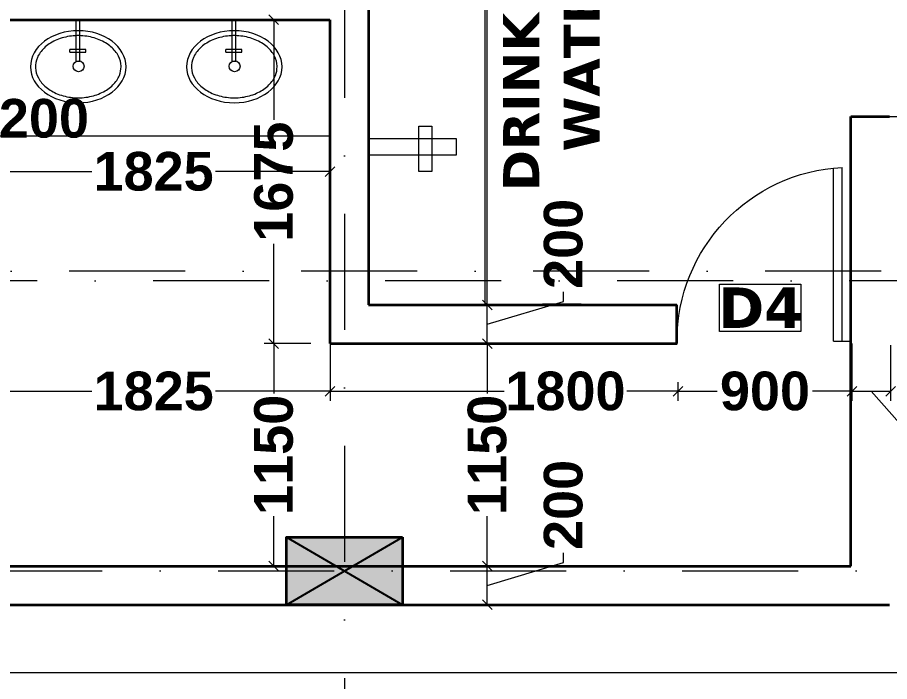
# Model space of a CAD drawing. Header units: millimetres. Extents: x -3092155 to 4513934, y -12317808 to 1850003.
# Drawn here: x -443206 to -438694, y -5570459 to -5567024 of the extents above; entities that cross this region are included whole.
import ezdxf

# ---------------------------------------------------------------- set-up
doc = ezdxf.new("R2010")
doc.units = ezdxf.units.MM
doc.header["$LTSCALE"] = 2
doc.header["$MEASUREMENT"] = 0
doc.header["$PDMODE"] = 34
doc.header["$PDSIZE"] = 500
doc.linetypes.add('DASHDOT', pattern=[1, 0.5, -0.25, 0, -0.25])
for name, color, linetype, lineweight in [('coloumn', 10, 'Continuous', 35), ('D DIM', 250, 'Continuous', 9), ('D4', 10, 'Continuous', 5), ('D5', 10, 'Continuous', 5), ('DIM', 27, 'Continuous', 5), ('DOOR', 27, 'Continuous', 5), ('FIXTURE', 252, 'Continuous', 0), ('GRID', 251, 'DASHDOT', 5), ('TEXT', 7, 'Continuous', 13), ('WAll', 250, 'Continuous', 35)]:
    doc.layers.add(name, color=color, linetype=linetype, lineweight=lineweight)
doc.layers.add('partation wall', color=7, linetype='Continuous', lineweight=20, true_color=0x525023)
doc.styles.add('COLOUMNN DIM', font='ARIALNB.TTF', dxfattribs={"height": 550})
doc.styles.add('INNER DIM', font='ARIALNB.TTF', dxfattribs={"height": 250})
doc.styles.add('int dim', font='arialbd.ttf', dxfattribs={"height": 200})
doc.styles.add('style2', font='verdana.ttf')
doc.dimstyles.new('external final', dxfattribs={"dimscale": 0, "dimtxt": 250, "dimasz": 100, "dimexe": 50, "dimexo": 50, "dimgap": 50, "dimtad": 0, "dimdec": 0, "dimzin": 0, "dimdsep": 46, "dimtxsty": 'INNER DIM', "dimblk": 'ARCHTICK', "dimcen": 100, "dimdle": 50, "dimclrd": 256, "dimclre": 256, "dimclrt": 256, "dimadec": 0, "dimazin": 0, "dimtfac": 1, "dimtdec": 0, "dimtix": 1, "dimtmove": 1, "dimatfit": 3, "dimfxl": 50, "dimfxlon": 1, "dimtolj": 1, "dimtzin": 0, "dimlwd": -1, "dimlwe": -1, "dimarcsym": 1})
doc.dimstyles.new('lamon', dxfattribs={"dimtxt": 200, "dimasz": 50, "dimexe": 50, "dimexo": 100, "dimgap": 25, "dimtad": 0, "dimdec": 0, "dimzin": 3, "dimdsep": 46, "dimtxsty": 'int dim', "dimblk": 'OBLIQUE', "dimcen": 90, "dimclrd": 256, "dimclre": 256, "dimclrt": 256, "dimadec": 0, "dimazin": 0, "dimtfac": 1, "dimtdec": 0, "dimtofl": 0, "dimtmove": 1, "dimatfit": 3, "dimfxl": 1, "dimfrac": 1, "dimtolj": 1, "dimtzin": 0, "dimlwd": -1, "dimlwe": -1, "dimarcsym": 1})

# ---------------------------------------------------------------- blocks, each defined once
blk = doc.blocks.new('A$C782B46B9')
at = {"layer": 'DOOR', "ltscale": 100}
for p, q in [((998.8, 100), (3.8, 100)), ((998.8, 100), (998.8, 0)), ((998.8, 50), (0, 50))]:
    blk.add_line(p, q, dxfattribs=at)
blk.add_arc((998.8, 0), 1000, 90, 177.134, dxfattribs=at)
blk = doc.blocks.new('_ArchTick')
at = {"color": 0, "linetype": 'ByBlock', "const_width": 0.15}
blk.add_lwpolyline([(-0.5, -0.5), (0.5, 0.5)], dxfattribs=at)
blk = doc.blocks.new('*D572')
at = {"layer": 'D DIM', "ltscale": 100, "transparency": 16777216}
for p, q in [((-447613.5, -5570462.4), (-447613.5, -5570362.4)), ((-425843.9, -5570462.4), (-425843.9, -5570362.4)), ((-447663.5, -5570412.4), (-437166.3, -5570412.4)), ((-425793.9, -5570412.4), (-436291.1, -5570412.4))]:
    blk.add_line(p, q, dxfattribs=at)
at = {"layer": 'Defpoints', "color": 0, "lineweight": 50, "ltscale": 100, "transparency": 16777216}
for p in [(-447613.5, -5570412.4), (-447613.5, -5571611.2), (-425843.9, -5571611.2)]:
    blk.add_point(p, dxfattribs=at)
at = {"layer": 'D DIM', "ltscale": 100, "transparency": 16777216, "xscale": 100, "yscale": 100, "zscale": 100, "rotation": 180}
blk.add_blockref('_ArchTick', (-447613.5, -5570412.4), dxfattribs=at)
at = {"layer": 'D DIM', "ltscale": 100, "transparency": 16777216, "xscale": 100, "yscale": 100, "zscale": 100}
blk.add_blockref('_ArchTick', (-425843.9, -5570412.4), dxfattribs=at)
at = {"layer": 'D DIM', "ltscale": 100, "transparency": 16777216, "insert": (-436728.7, -5570412.4), "char_height": 250, "attachment_point": 5, "style": 'INNER DIM'}
blk.add_mtext('\\A1;21770', dxfattribs=at)
blk = doc.blocks.new('_Oblique')
at = {"color": 0, "linetype": 'ByBlock', "lineweight": -2}
blk.add_line((-0.5, -0.5), (0.5, 0.5), dxfattribs=at)
blk = doc.blocks.new('*D612')
at = {"layer": 'Defpoints', "color": 0, "lineweight": 50, "ltscale": 100, "transparency": 16777216}
for p in [(-441051, -5569861.2), (-440775.7, -5569861.2), (-441051, -5570061.2)]:
    blk.add_point(p, dxfattribs=at)
at = {"layer": 'DIM', "ltscale": 100, "transparency": 16777216}
for p, q in [((-440381.8, -5569843.1), (-440381.8, -5569793.1)), ((-440951, -5569861.2), (-440725.7, -5569861.2)), ((-440775.7, -5569961.2), (-440381.8, -5569843.1)), ((-440775.7, -5570061.2), (-440775.7, -5569861.2)), ((-440951, -5570061.2), (-440725.7, -5570061.2))]:
    blk.add_line(p, q, dxfattribs=at)
at = {"layer": 'DIM', "ltscale": 100, "transparency": 16777216, "xscale": 50, "yscale": 50, "zscale": 50}
for p, rotation in [((-440775.7, -5569861.2), 90), ((-440775.7, -5570061.2), 270)]:
    blk.add_blockref('_Oblique', p, dxfattribs=dict(at, rotation=rotation))
at = {"layer": 'DIM', "ltscale": 100, "transparency": 16777216, "insert": (-440381.8, -5569545.3), "char_height": 200, "attachment_point": 5, "rotation": 90, "style": 'int dim'}
blk.add_mtext('\\A1;200', dxfattribs=at)
blk = doc.blocks.new('*D613')
at = {"layer": 'Defpoints', "color": 0, "lineweight": 50, "ltscale": 100, "transparency": 16777216}
for p in [(-441588.9, -5568711.2), (-440775.7, -5568711.2), (-441051, -5569861.2)]:
    blk.add_point(p, dxfattribs=at)
at = {"layer": 'DIM', "ltscale": 100, "transparency": 16777216}
for p, q in [((-441488.9, -5568711.2), (-440725.7, -5568711.2)), ((-440775.7, -5568711.2), (-440775.7, -5568968.4)), ((-440775.7, -5569861.2), (-440775.7, -5569604)), ((-440951, -5569861.2), (-440725.7, -5569861.2))]:
    blk.add_line(p, q, dxfattribs=at)
at = {"layer": 'DIM', "ltscale": 100, "transparency": 16777216, "xscale": 50, "yscale": 50, "zscale": 50}
for p, rotation in [((-440775.7, -5568711.2), 90), ((-440775.7, -5569861.2), 270)]:
    blk.add_blockref('_Oblique', p, dxfattribs=dict(at, rotation=rotation))
at = {"layer": 'DIM', "ltscale": 100, "transparency": 16777216, "insert": (-440775.7, -5569286.2), "char_height": 200, "attachment_point": 5, "rotation": 90, "style": 'int dim'}
blk.add_mtext('\\A1;1150', dxfattribs=at)
blk = doc.blocks.new('*D614')
at = {"layer": 'Defpoints', "color": 0, "lineweight": 50, "ltscale": 100, "transparency": 16777216}
for p in [(-441388.9, -5568511.2), (-440775.7, -5568511.2), (-441588.9, -5568711.2)]:
    blk.add_point(p, dxfattribs=at)
at = {"layer": 'DIM', "ltscale": 100, "transparency": 16777216}
for p, q in [((-440381.8, -5568493.1), (-440381.8, -5568443.1)), ((-441288.9, -5568511.2), (-440725.7, -5568511.2)), ((-440775.7, -5568611.2), (-440381.8, -5568493.1)), ((-440775.7, -5568711.2), (-440775.7, -5568511.2)), ((-441488.9, -5568711.2), (-440725.7, -5568711.2))]:
    blk.add_line(p, q, dxfattribs=at)
at = {"layer": 'DIM', "ltscale": 100, "transparency": 16777216, "xscale": 50, "yscale": 50, "zscale": 50}
for p, rotation in [((-440775.7, -5568511.2), 90), ((-440775.7, -5568711.2), 270)]:
    blk.add_blockref('_Oblique', p, dxfattribs=dict(at, rotation=rotation))
at = {"layer": 'DIM', "ltscale": 100, "transparency": 16777216, "insert": (-440381.8, -5568195.3), "char_height": 200, "attachment_point": 5, "rotation": 90, "style": 'int dim'}
blk.add_mtext('\\A1;200', dxfattribs=at)
blk = doc.blocks.new('*D615')
at = {"layer": 'Defpoints', "color": 0, "lineweight": 50, "ltscale": 100, "transparency": 16777216}
for p in [(-441388.9, -5565261.2), (-440775.7, -5565261.2), (-441388.9, -5568511.2)]:
    blk.add_point(p, dxfattribs=at)
at = {"layer": 'DIM', "ltscale": 100, "transparency": 16777216}
for p, q in [((-441288.9, -5565261.2), (-440725.7, -5565261.2)), ((-440775.7, -5565261.2), (-440775.7, -5565753.7)), ((-440775.7, -5568511.2), (-440775.7, -5566400.9)), ((-441288.9, -5568511.2), (-440725.7, -5568511.2))]:
    blk.add_line(p, q, dxfattribs=at)
at = {"layer": 'DIM', "ltscale": 100, "transparency": 16777216, "xscale": 50, "yscale": 50, "zscale": 50}
for p, rotation in [((-440775.7, -5565261.2), 90), ((-440775.7, -5568511.2), 270)]:
    blk.add_blockref('_Oblique', p, dxfattribs=dict(at, rotation=rotation))
at = {"layer": 'DIM', "ltscale": 100, "transparency": 16777216, "insert": (-440775.7, -5566077.3), "char_height": 200, "attachment_point": 5, "rotation": 90, "style": 'int dim'}
blk.add_mtext('\\A1;3250', dxfattribs=at)
blk = doc.blocks.new('*D627')
at = {"layer": 'Defpoints', "color": 0, "lineweight": 50, "ltscale": 100, "transparency": 16777216}
for p in [(-441588.9, -5568280.9), (-443413.9, -5568335.7), (-441588.9, -5568957.1)]:
    blk.add_point(p, dxfattribs=at)
at = {"layer": 'DIM', "ltscale": 100, "transparency": 16777216}
for p, q in [((-441588.9, -5568380.9), (-441588.9, -5569007.1)), ((-443413.9, -5568435.7), (-443413.9, -5569007.1)), ((-443413.9, -5568957.1), (-442821.9, -5568957.1)), ((-441588.9, -5568957.1), (-442180.9, -5568957.1))]:
    blk.add_line(p, q, dxfattribs=at)
at = {"layer": 'DIM', "ltscale": 100, "transparency": 16777216, "xscale": 50, "yscale": 50, "zscale": 50, "rotation": 180}
blk.add_blockref('_Oblique', (-443413.9, -5568957.1), dxfattribs=at)
at = {"layer": 'DIM', "ltscale": 100, "transparency": 16777216, "xscale": 50, "yscale": 50, "zscale": 50}
blk.add_blockref('_Oblique', (-441588.9, -5568957.1), dxfattribs=at)
at = {"layer": 'DIM', "ltscale": 100, "transparency": 16777216, "insert": (-442501.4, -5568957.1), "char_height": 200, "attachment_point": 5, "style": 'int dim'}
blk.add_mtext('\\A1;1825', dxfattribs=at)
blk = doc.blocks.new('*D628')
at = {"layer": 'Defpoints', "color": 0, "lineweight": 50, "ltscale": 100, "transparency": 16777216}
for p in [(-441588.9, -5568280.9), (-439788.9, -5568810.7), (-439788.9, -5568957.1)]:
    blk.add_point(p, dxfattribs=at)
at = {"layer": 'DIM', "ltscale": 100, "transparency": 16777216}
for p, q in [((-441588.9, -5568380.9), (-441588.9, -5569007.1)), ((-439788.9, -5568910.7), (-439788.9, -5569007.1)), ((-441588.9, -5568957.1), (-440688.9, -5568957.1)), ((-439788.9, -5568957.1), (-440053.2, -5568957.1))]:
    blk.add_line(p, q, dxfattribs=at)
at = {"layer": 'DIM', "ltscale": 100, "transparency": 16777216, "xscale": 50, "yscale": 50, "zscale": 50, "rotation": 180}
blk.add_blockref('_Oblique', (-441588.9, -5568957.1), dxfattribs=at)
at = {"layer": 'DIM', "ltscale": 100, "transparency": 16777216, "xscale": 50, "yscale": 50, "zscale": 50}
blk.add_blockref('_Oblique', (-439788.9, -5568957.1), dxfattribs=at)
at = {"layer": 'DIM', "ltscale": 100, "transparency": 16777216, "insert": (-440371.1, -5568957.1), "char_height": 200, "attachment_point": 5, "style": 'int dim'}
blk.add_mtext('\\A1;1800', dxfattribs=at)
blk = doc.blocks.new('*D629')
at = {"layer": 'Defpoints', "color": 0, "lineweight": 50, "ltscale": 100, "transparency": 16777216}
for p in [(-438888.9, -5568610.7), (-439788.9, -5568810.7), (-438888.9, -5568957.1)]:
    blk.add_point(p, dxfattribs=at)
at = {"layer": 'DIM', "ltscale": 100, "transparency": 16777216}
for p, q in [((-438888.9, -5568710.7), (-438888.9, -5569007.1)), ((-439788.9, -5568910.7), (-439788.9, -5569007.1)), ((-439788.9, -5568957.1), (-439585.7, -5568957.1)), ((-438888.9, -5568957.1), (-439092.2, -5568957.1))]:
    blk.add_line(p, q, dxfattribs=at)
at = {"layer": 'DIM', "ltscale": 100, "transparency": 16777216, "xscale": 50, "yscale": 50, "zscale": 50, "rotation": 180}
blk.add_blockref('_Oblique', (-439788.9, -5568957.1), dxfattribs=at)
at = {"layer": 'DIM', "ltscale": 100, "transparency": 16777216, "xscale": 50, "yscale": 50, "zscale": 50}
blk.add_blockref('_Oblique', (-438888.9, -5568957.1), dxfattribs=at)
at = {"layer": 'DIM', "ltscale": 100, "transparency": 16777216, "insert": (-439338.9, -5568957.1), "char_height": 200, "attachment_point": 5, "style": 'int dim'}
blk.add_mtext('\\A1;900', dxfattribs=at)
blk = doc.blocks.new('*D630')
at = {"layer": 'Defpoints', "color": 0, "lineweight": 50, "ltscale": 100, "transparency": 16777216}
for p in [(-438888.9, -5568610.7), (-438688.9, -5568619.5), (-438688.9, -5568957.1)]:
    blk.add_point(p, dxfattribs=at)
at = {"layer": 'DIM', "ltscale": 100, "transparency": 16777216}
for p, q in [((-438888.9, -5568710.7), (-438888.9, -5569007.1)), ((-438688.9, -5568719.5), (-438688.9, -5569007.1)), ((-438888.9, -5568957.1), (-438688.9, -5568957.1)), ((-438788.9, -5568957.1), (-438555.4, -5569222)), ((-438555.4, -5569222), (-438505.4, -5569222))]:
    blk.add_line(p, q, dxfattribs=at)
at = {"layer": 'DIM', "ltscale": 100, "transparency": 16777216, "xscale": 50, "yscale": 50, "zscale": 50, "rotation": 180}
blk.add_blockref('_Oblique', (-438888.9, -5568957.1), dxfattribs=at)
at = {"layer": 'DIM', "ltscale": 100, "transparency": 16777216, "xscale": 50, "yscale": 50, "zscale": 50}
blk.add_blockref('_Oblique', (-438688.9, -5568957.1), dxfattribs=at)
at = {"layer": 'DIM', "ltscale": 100, "transparency": 16777216, "insert": (-438257.7, -5569222), "char_height": 200, "attachment_point": 5, "style": 'int dim'}
blk.add_mtext('\\A1;200', dxfattribs=at)
blk = doc.blocks.new('*D637')
at = {"layer": 'Defpoints', "color": 0, "lineweight": 50, "ltscale": 100, "transparency": 16777216}
for p in [(-443613.9, -5567035.7), (-443413.9, -5567035.7), (-443413.9, -5567320.8)]:
    blk.add_point(p, dxfattribs=at)
at = {"layer": 'DIM', "ltscale": 100, "transparency": 16777216}
for p, q in [((-443613.9, -5567135.7), (-443613.9, -5567370.8)), ((-443413.9, -5567135.7), (-443413.9, -5567370.8)), ((-443613.9, -5567320.8), (-443413.9, -5567320.8)), ((-443513.9, -5567320.8), (-443367.1, -5567547.1)), ((-443367.1, -5567547.1), (-443317.1, -5567547.1))]:
    blk.add_line(p, q, dxfattribs=at)
at = {"layer": 'DIM', "ltscale": 100, "transparency": 16777216, "xscale": 50, "yscale": 50, "zscale": 50, "rotation": 180}
blk.add_blockref('_Oblique', (-443613.9, -5567320.8), dxfattribs=at)
at = {"layer": 'DIM', "ltscale": 100, "transparency": 16777216, "xscale": 50, "yscale": 50, "zscale": 50}
blk.add_blockref('_Oblique', (-443413.9, -5567320.8), dxfattribs=at)
at = {"layer": 'DIM', "ltscale": 100, "transparency": 16777216, "insert": (-443069.4, -5567547.1), "char_height": 200, "attachment_point": 5, "style": 'int dim'}
blk.add_mtext('\\A1;200', dxfattribs=at)
blk = doc.blocks.new('*D638')
at = {"layer": 'Defpoints', "color": 0, "lineweight": 50, "ltscale": 100, "transparency": 16777216}
for p in [(-441880.2, -5568711.2), (-441588.9, -5568711.2), (-441814.3, -5569861.2)]:
    blk.add_point(p, dxfattribs=at)
at = {"layer": 'DIM', "ltscale": 100, "transparency": 16777216}
for p, q in [((-441688.9, -5568711.2), (-441930.2, -5568711.2)), ((-441880.2, -5568711.2), (-441880.2, -5568968.4)), ((-441880.2, -5569861.2), (-441880.2, -5569604)), ((-441914.3, -5569861.2), (-441930.2, -5569861.2))]:
    blk.add_line(p, q, dxfattribs=at)
at = {"layer": 'DIM', "ltscale": 100, "transparency": 16777216, "xscale": 50, "yscale": 50, "zscale": 50}
for p, rotation in [((-441880.2, -5568711.2), 90), ((-441880.2, -5569861.2), 270)]:
    blk.add_blockref('_Oblique', p, dxfattribs=dict(at, rotation=rotation))
at = {"layer": 'DIM', "ltscale": 100, "transparency": 16777216, "insert": (-441880.2, -5569286.2), "char_height": 200, "attachment_point": 5, "rotation": 90, "style": 'int dim'}
blk.add_mtext('\\A1;1150', dxfattribs=at)
blk = doc.blocks.new('*D639')
at = {"layer": 'Defpoints', "color": 0, "lineweight": 50, "ltscale": 100, "transparency": 16777216}
for p in [(-441880.2, -5567036.2), (-441588.9, -5567036.2), (-441588.9, -5568711.2)]:
    blk.add_point(p, dxfattribs=at)
at = {"layer": 'DIM', "ltscale": 100, "transparency": 16777216}
for p, q in [((-441688.9, -5567036.2), (-441930.2, -5567036.2)), ((-441880.2, -5567036.2), (-441880.2, -5567553.2)), ((-441880.2, -5568711.2), (-441880.2, -5568194.2)), ((-441688.9, -5568711.2), (-441930.2, -5568711.2))]:
    blk.add_line(p, q, dxfattribs=at)
at = {"layer": 'DIM', "ltscale": 100, "transparency": 16777216, "xscale": 50, "yscale": 50, "zscale": 50}
for p, rotation in [((-441880.2, -5567036.2), 90), ((-441880.2, -5568711.2), 270)]:
    blk.add_blockref('_Oblique', p, dxfattribs=dict(at, rotation=rotation))
at = {"layer": 'DIM', "ltscale": 100, "transparency": 16777216, "insert": (-441880.2, -5567873.7), "char_height": 200, "attachment_point": 5, "rotation": 90, "style": 'int dim'}
blk.add_mtext('\\A1;1675', dxfattribs=at)
blk = doc.blocks.new('basin')
at = {"layer": 'FIXTURE', "ltscale": 100}
for p, q in [((-2211987.9, -6264987.1), (-2211773, -6264987.1)), ((-2211987.9, -6264987.1), (-2211773, -6264987.1)), ((-2211987.9, -6265009.1), (-2211987.9, -6264987.1)), ((-2211834.4, -6265039.4), (-2211834.4, -6264957.5)), ((-2211834.4, -6265039.4), (-2211834.4, -6264957.5)), ((-2211820.8, -6264957.5), (-2211834.4, -6264957.5)), ((-2211820.8, -6264957.5), (-2211820.8, -6265039.4)), ((-2211820.8, -6264957.5), (-2211820.8, -6265039.4)), ((-2211773, -6264987.1), (-2211773, -6265009.1)), ((-2211773, -6264987.1), (-2211773, -6265009.1)), ((-2211773, -6265009.1), (-2211987.9, -6265009.1)), ((-2211773, -6265009.1), (-2211987.9, -6265009.1)), ((-2211820.8, -6265039.4), (-2211834.4, -6265039.4)), ((-2211820.8, -6265039.4), (-2211834.4, -6265039.4))]:
    blk.add_line(p, q, dxfattribs=at)
blk.add_ellipse((-2211744.9, -6265000.5), major_axis=(0, -247.1), ratio=0.753978, dxfattribs=at)
blk.add_ellipse((-2211744.9, -6265000.5), major_axis=(0, -247.1), ratio=0.753978, dxfattribs=at)
at = {"layer": 'FIXTURE', "ltscale": 100, "extrusion": (0, 0, -1)}
blk.add_ellipse((-2211747.5, -6265002.1), major_axis=(20, -20), ratio=1, start_param=5.497787, end_param=11.780972, dxfattribs=at)
at = {"layer": 'FIXTURE', "ltscale": 100}
blk.add_open_spline([(-2211744.9, -6265222), (-2211729.8, -6265222), (-2211714.7, -6265219.1), (-2211682.6, -6265206), (-2211665.8, -6265194.7), (-2211635.4, -6265164.2), (-2211621.9, -6265145), (-2211600.6, -6265101), (-2211592.7, -6265076.2), (-2211584, -6265024.3), (-2211583, -6264997.2), (-2211588.3, -6264944.4), (-2211594.4, -6264918.7), (-2211612.8, -6264872), (-2211625.1, -6264851.1), (-2211653.6, -6264816.8), (-2211669.8, -6264803.3), (-2211703.9, -6264784.9), (-2211721.7, -6264779.9), (-2211757.4, -6264778.3), (-2211775.3, -6264781.6), (-2211810, -6264796.6), (-2211826.7, -6264808.4), (-2211856.7, -6264839.7), (-2211870, -6264859.3), (-2211890.7, -6264903.9), (-2211898.2, -6264928.9), (-2211906.2, -6264981), (-2211906.8, -6265008.1), (-2211900.8, -6265060.8), (-2211894.2, -6265086.3), (-2211875.2, -6265132.5), (-2211862.7, -6265153), (-2211833.8, -6265186.6), (-2211817.4, -6265199.6), (-2211783.1, -6265217.1), (-2211765.3, -6265221.6), (-2211746.6, -6265222), (-2211745.8, -6265222), (-2211744.9, -6265222)], degree=3, knots=[0, 0, 0, 0, 0.297002, 0.297002, 0.648161, 0.648161, 0.99932, 0.99932, 1.350478, 1.350478, 1.701637, 1.701637, 2.052795, 2.052795, 2.403954, 2.403954, 2.755113, 2.755113, 3.106271, 3.106271, 3.45743, 3.45743, 3.808588, 3.808588, 4.159747, 4.159747, 4.510906, 4.510906, 4.862064, 4.862064, 5.213223, 5.213223, 5.564381, 5.564381, 5.91554, 5.91554, 6.266699, 6.266699, 6.283185, 6.283185, 6.283185, 6.283185], dxfattribs=at)
blk.add_open_spline([(-2211744.9, -6265222), (-2211729.8, -6265222), (-2211714.7, -6265219.1), (-2211682.6, -6265206), (-2211665.8, -6265194.7), (-2211635.4, -6265164.2), (-2211621.9, -6265145), (-2211600.6, -6265101), (-2211592.7, -6265076.2), (-2211584, -6265024.3), (-2211583, -6264997.2), (-2211588.3, -6264944.4), (-2211594.4, -6264918.7), (-2211612.8, -6264872), (-2211625.1, -6264851.1), (-2211653.6, -6264816.8), (-2211669.8, -6264803.3), (-2211703.9, -6264784.9), (-2211721.7, -6264779.9), (-2211757.4, -6264778.3), (-2211775.3, -6264781.6), (-2211810, -6264796.6), (-2211826.7, -6264808.4), (-2211856.7, -6264839.7), (-2211870, -6264859.3), (-2211890.7, -6264903.9), (-2211898.2, -6264928.9), (-2211906.2, -6264981), (-2211906.8, -6265008.1), (-2211900.8, -6265060.8), (-2211894.2, -6265086.3), (-2211875.2, -6265132.5), (-2211862.7, -6265153), (-2211833.8, -6265186.6), (-2211817.4, -6265199.6), (-2211783.1, -6265217.1), (-2211765.3, -6265221.6), (-2211746.6, -6265222), (-2211745.8, -6265222), (-2211744.9, -6265222)], degree=3, knots=[0, 0, 0, 0, 0.297002, 0.297002, 0.648161, 0.648161, 0.99932, 0.99932, 1.350478, 1.350478, 1.701637, 1.701637, 2.052795, 2.052795, 2.403954, 2.403954, 2.755113, 2.755113, 3.106271, 3.106271, 3.45743, 3.45743, 3.808588, 3.808588, 4.159747, 4.159747, 4.510906, 4.510906, 4.862064, 4.862064, 5.213223, 5.213223, 5.564381, 5.564381, 5.91554, 5.91554, 6.266699, 6.266699, 6.283185, 6.283185, 6.283185, 6.283185], dxfattribs=at)
blk = doc.blocks.new('*D964')
at = {"layer": 'Defpoints', "color": 0, "lineweight": 50, "ltscale": 100, "transparency": 16777216}
for p in [(-443414.3, -5567636.2), (-441589.3, -5567636.2), (-441589.3, -5567821.1)]:
    blk.add_point(p, dxfattribs=at)
at = {"layer": 'DIM', "ltscale": 100, "transparency": 16777216}
for p, q in [((-443414.3, -5567736.2), (-443414.3, -5567871.1)), ((-441589.3, -5567736.2), (-441589.3, -5567871.1)), ((-443414.3, -5567821.1), (-442822.3, -5567821.1)), ((-441589.3, -5567821.1), (-442181.3, -5567821.1))]:
    blk.add_line(p, q, dxfattribs=at)
at = {"layer": 'DIM', "ltscale": 100, "transparency": 16777216, "xscale": 50, "yscale": 50, "zscale": 50, "rotation": 180}
blk.add_blockref('_Oblique', (-443414.3, -5567821.1), dxfattribs=at)
at = {"layer": 'DIM', "ltscale": 100, "transparency": 16777216, "xscale": 50, "yscale": 50, "zscale": 50}
blk.add_blockref('_Oblique', (-441589.3, -5567821.1), dxfattribs=at)
at = {"layer": 'DIM', "ltscale": 100, "transparency": 16777216, "insert": (-442501.8, -5567821.1), "char_height": 200, "attachment_point": 5, "style": 'int dim'}
blk.add_mtext('\\A1;1825', dxfattribs=at)
blk = doc.blocks.new('*D1043')
at = {"layer": 'D DIM', "ltscale": 100, "transparency": 16777216}
for p, q in [((-371304.6, -5563836.2), (-371304.6, -5565380.5)), ((-371354.6, -5563886.2), (-371254.6, -5563886.2)), ((-371304.6, -5568385.5), (-371304.6, -5566841.2)), ((-371254.6, -5568335.5), (-371354.6, -5568335.5))]:
    blk.add_line(p, q, dxfattribs=at)
at = {"layer": 'Defpoints', "color": 0, "lineweight": 50, "ltscale": 100, "transparency": 16777216}
for p in [(-456692.5, -5563886.2), (-371304.6, -5563886.2), (-369359.9, -5568335.5)]:
    blk.add_point(p, dxfattribs=at)
at = {"layer": 'D DIM', "ltscale": 100, "transparency": 16777216, "xscale": 100, "yscale": 100, "zscale": 100}
for p, rotation in [((-371304.6, -5563886.2), 90), ((-371304.6, -5568335.5), 270)]:
    blk.add_blockref('_ArchTick', p, dxfattribs=dict(at, rotation=rotation))
at = {"layer": 'D DIM', "ltscale": 100, "transparency": 16777216, "insert": (-371304.6, -5566110.8), "char_height": 550, "attachment_point": 5, "rotation": 90, "style": 'COLOUMNN DIM'}
blk.add_mtext('\\A1;4449', dxfattribs=at)
blk = doc.blocks.new('S.F')
at = {"layer": 'coloumn', "ltscale": 100}
blk.add_hatch(color=256, dxfattribs=at).paths.add_polyline_path([(44455.5, -5877906.2), (44455.5, -5878256.2), (43855.5, -5878256.2), (43855.5, -5877906.2)])
at = {"layer": 'coloumn', "lineweight": 25, "ltscale": 100}
for p, q in [((43855.5, -5878256.2), (44455.5, -5877906.2)), ((43855.5, -5877906.2), (44455.5, -5878256.2))]:
    blk.add_line(p, q, dxfattribs=at)
at = {"layer": 'coloumn', "ltscale": 100}
blk.add_lwpolyline([(44455.5, -5877906.2), (44455.5, -5878256.2), (43855.5, -5878256.2), (43855.5, -5877906.2)], close=True, dxfattribs=at)

msp = doc.modelspace()

# ---------------------------------------------------------------- linework, layer by layer
at = {"layer": 'D5', "ltscale": 0.1}
msp.add_lwpolyline([(-439574.3, -5568404.2), (-439152.9, -5568404.2), (-439152.9, -5568649.2), (-439574.3, -5568649.2)], close=True, dxfattribs=at)
at = {"layer": 'FIXTURE', "ltscale": 100}
msp.add_lwpolyline([(-441130.4, -5567820.2), (-441130.4, -5567585.7), (-441062.4, -5567585.7), (-441062.4, -5567820.2)], close=True, dxfattribs=at)
msp.add_lwpolyline([(-441388.9, -5567650.7), (-440937.4, -5567650.7), (-440937.4, -5567736.2), (-441388.9, -5567736.2)], dxfattribs=at)
at = {"layer": 'GRID', "color": 5, "ltscale": 600}
msp.add_line((-441513.9, -5499634.4), (-441513.9, -5584428.2), dxfattribs=at)
at = {"layer": 'GRID', "color": 6, "ltscale": 600}
for p, q in [((-367931.8, -5568335.5), (-458428.7, -5568335.5)), ((-365097, -5568386.2), (-461068.2, -5568386.2)), ((-462569.7, -5569886.2), (-364939.2, -5569886.2))]:
    msp.add_line(p, q, dxfattribs=at)
at = {"layer": 'partation wall', "ltscale": 100}
for p, q in [((-438694.3, -5567536.2), (-435414.3, -5567536.2)), ((-443414.3, -5567636.2), (-441589.3, -5567636.2))]:
    msp.add_line(p, q, dxfattribs=at)
at = {"layer": 'WAll', "ltscale": 100}
for p, q in [((-441389.3, -5565261.2), (-441389.3, -5568511.2)), ((-443414.3, -5567036.2), (-441589.3, -5567036.2)), ((-441589.3, -5567036.2), (-441589.3, -5568711.2)), ((-438894.3, -5569861.2), (-438894.3, -5567536.2)), ((-438894.3, -5567536.2), (-438694.3, -5567536.2)), ((-441389.3, -5568511.2), (-439794.3, -5568511.2)), ((-440289.3, -5568511.2), (-440489.3, -5568511.2)), ((-439794.3, -5568711.2), (-439794.3, -5568511.2)), ((-441589.3, -5568711.2), (-439794.3, -5568711.2)), ((-441588.9, -5568711.2), (-439793.9, -5568711.2)), ((-447614.3, -5569861.2), (-438894.3, -5569861.2)), ((-447614.3, -5570061.2), (-438694.3, -5570061.2))]:
    msp.add_line(p, q, dxfattribs=at)
at = {"layer": 'WAll', "lineweight": 0, "ltscale": 100}
msp.add_line((-440788.9, -5565261.2), (-440788.9, -5568511.2), dxfattribs=at)

# ---------------------------------------------------------------- block references
at = {"layer": 'coloumn'}
msp.add_blockref('S.F', (-485670.2, 308195), dxfattribs=at)
at = {"layer": 'DOOR', "ltscale": 100, "xscale": -0.9000000001396983, "yscale": 0.9000000001396983, "zscale": 0.9000000001082197, "rotation": 90}
msp.add_blockref('A$C782B46B9', (-438894.3, -5567799.8), dxfattribs=at)
at = {"layer": 'FIXTURE', "ltscale": 100, "xscale": -1, "rotation": 90}
for p in [(-6707892.2, -7779024.1), (-6707085, -7779024.1)]:
    msp.add_blockref('basin', p, dxfattribs=at)

# ---------------------------------------------------------------- texts
at = {"layer": 'D4', "ltscale": 0.1, "insert": (-439361.8, -5568525.2), "char_height": 210, "attachment_point": 5, "style": 'style2'}
msp.add_mtext('\\pt2310;{\\fVerdana|b1|i0|c0|p34;D4}', dxfattribs=at)
at = {"layer": 'TEXT', "ltscale": 0.1, "insert": (-440443.7, -5567201.7), "char_height": 187.5, "attachment_point": 5, "rotation": 90, "style": 'style2'}
msp.add_mtext('\\pt2062.5;{\\fVerdana|b1|i0|c0|p34;DRINKING \\PWATER}', dxfattribs=at)

# ---------------------------------------------------------------- dimensions: what is measured, and where the dimension line sits
at = {"layer": 'D DIM', "ltscale": 100}
dim = msp.add_linear_dim(base=(-371304.6, -5563886.2), p1=(-369359.9, -5568335.5), p2=(-456692.5, -5563886.2), angle=90, dimstyle='external final', override={"dimscale": 1, "dimtxsty": 'COLOUMNN DIM'}, dxfattribs=at)
dim.commit()
dim.dimension.update_dxf_attribs({"geometry": '*D1043', "text_midpoint": (-371304.6, -5566110.8)})
dim = msp.add_linear_dim(base=(-447613.5, -5570412.4), p1=(-425843.9, -5571611.2), p2=(-447613.5, -5571611.2), dimstyle='external final', override={"dimscale": 1}, dxfattribs=at)
dim.commit()
dim.dimension.update_dxf_attribs({"geometry": '*D572', "text_midpoint": (-436728.7, -5570412.4)})
at = {"layer": 'DIM', "ltscale": 100}
for base, p1, p2, angle, picture, middle in [((-440775.7, -5565261.2), (-441388.9, -5568511.2), (-441388.9, -5565261.2), 90, '*D615', (-440775.7, -5566077.3)), ((-443413.9, -5567320.8), (-443613.9, -5567035.7), (-443413.9, -5567035.7), 360, '*D637', (-443292.1, -5567547.1)), ((-439788.9, -5568957.1), (-441588.9, -5568280.9), (-439788.9, -5568810.7), 360, '*D628', (-440371.1, -5568957.1)), ((-438688.9, -5568957.1), (-438888.9, -5568610.7), (-438688.9, -5568619.5), 360, '*D630', (-438480.4, -5569222))]:
    dim = msp.add_linear_dim(base=base, p1=p1, p2=p2, angle=angle, dimstyle='lamon', dxfattribs=at)
    dim.commit()
    dim.dimension.update_dxf_attribs({"geometry": picture, "text_midpoint": middle, "dimtype": 160})
for base, p1, p2, angle, picture, middle in [((-441880.2, -5567036.2), (-441588.9, -5568711.2), (-441588.9, -5567036.2), 90, '*D639', (-441880.2, -5567873.7)), ((-440775.7, -5568511.2), (-441588.9, -5568711.2), (-441388.9, -5568511.2), 90, '*D614', (-440381.8, -5568418.1)), ((-441588.9, -5568957.1), (-443413.9, -5568335.7), (-441588.9, -5568280.9), 360, '*D627', (-442501.4, -5568957.1)), ((-438888.9, -5568957.1), (-439788.9, -5568810.7), (-438888.9, -5568610.7), 360, '*D629', (-439338.9, -5568957.1)), ((-441880.2, -5568711.2), (-441814.3, -5569861.2), (-441588.9, -5568711.2), 90, '*D638', (-441880.2, -5569286.2)), ((-440775.7, -5568711.2), (-441051, -5569861.2), (-441588.9, -5568711.2), 90, '*D613', (-440775.7, -5569286.2)), ((-440775.7, -5569861.2), (-441051, -5570061.2), (-441051, -5569861.2), 90, '*D612', (-440381.8, -5569768.1))]:
    dim = msp.add_linear_dim(base=base, p1=p1, p2=p2, angle=angle, dimstyle='lamon', dxfattribs=at)
    dim.commit()
    dim.dimension.update_dxf_attribs({"geometry": picture, "text_midpoint": middle})
dim = msp.add_linear_dim(base=(-441589.3, -5567821.1), p1=(-443414.3, -5567636.2), p2=(-441589.3, -5567636.2), dimstyle='lamon', dxfattribs=at)
dim.commit()
dim.dimension.update_dxf_attribs({"geometry": '*D964', "text_midpoint": (-442501.8, -5567821.1)})

doc.saveas('drawing.dxf')
